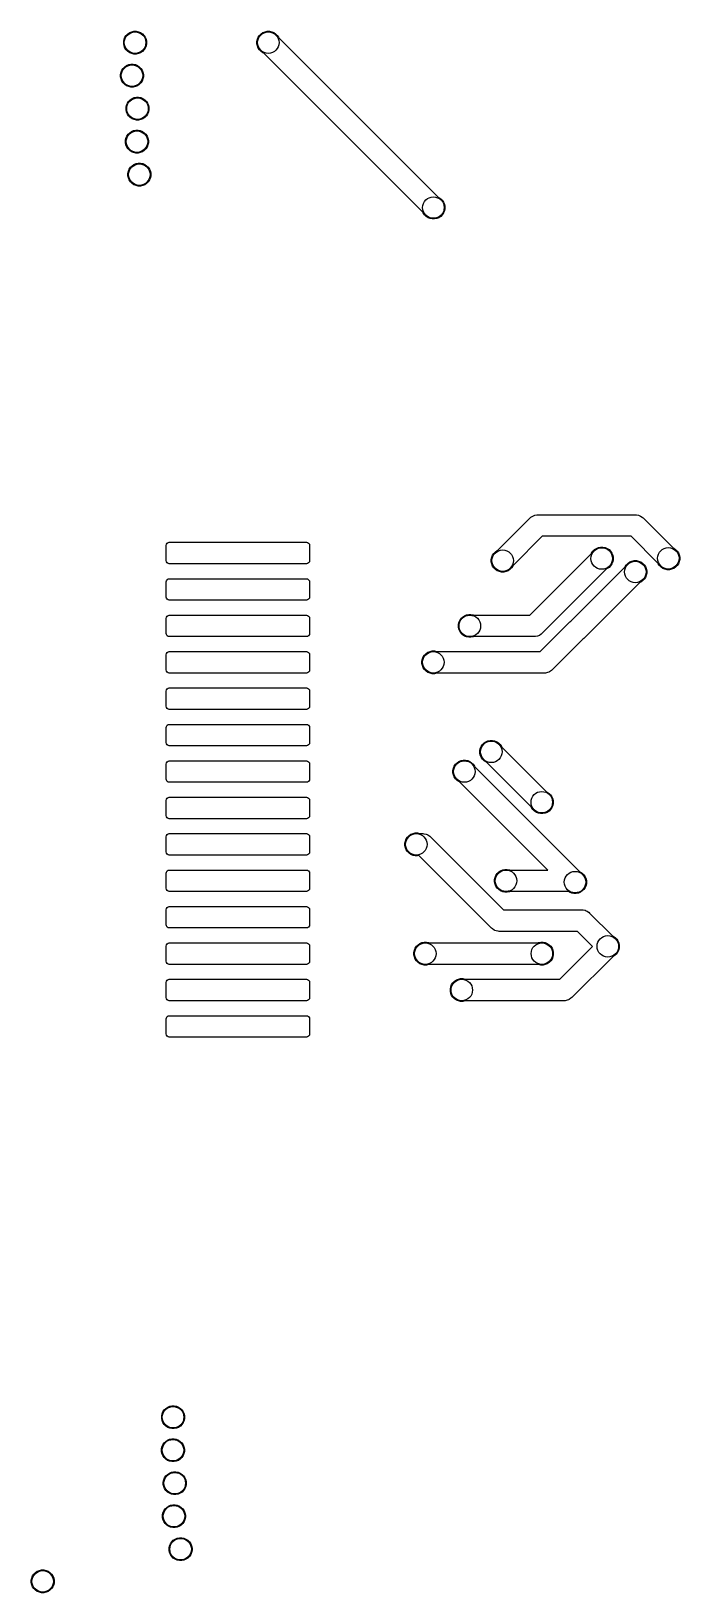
# Model space of a CAD drawing. Extents: x 40 to 257, y -149 to -40.
# Drawn here: x 211.4 to 256.6, y -148.8 to -39.9 of the extents above; entities that cross this region are included whole.
import ezdxf

# ---------------------------------------------------------------- set-up
doc = ezdxf.new("R2010")
doc.units = 0
doc.layers.add('BLACK', color=7, linetype='CONTINUOUS')

msp = doc.modelspace()

# ---------------------------------------------------------------- linework, layer by layer
at = {"layer": 'BLACK', "linetype": 'CONTINUOUS'}
for p, q in [((217.974463, -40.306883), (218.061592, -40.176485)), ((218.061592, -40.176485), (218.172485, -40.065592)), ((218.172485, -40.065592), (218.302883, -39.978463)), ((218.302883, -39.978463), (218.447772, -39.918448)), ((218.447772, -39.918448), (218.601586, -39.887852)), ((218.601586, -39.887852), (218.758414, -39.887852)), ((218.758414, -39.887852), (218.912228, -39.918448)), ((218.912228, -39.918448), (219.057117, -39.978463)), ((219.057117, -39.978463), (219.187515, -40.065592)), ((219.187515, -40.065592), (219.298408, -40.176485)), ((219.298408, -40.176485), (219.385537, -40.306883)), ((227.260251, -40.306883), (227.34738, -40.176485)), ((227.34738, -40.176485), (227.458273, -40.065592)), ((227.458273, -40.065592), (227.588671, -39.978463)), ((227.588671, -39.978463), (227.73356, -39.918448)), ((227.73356, -39.918448), (227.887374, -39.887852)), ((227.887374, -39.887852), (228.044202, -39.887852)), ((228.044202, -39.887852), (228.198016, -39.918448)), ((228.198016, -39.918448), (228.342905, -39.978463)), ((228.342905, -39.978463), (228.473303, -40.065592)), ((228.473303, -40.065592), (228.584196, -40.176485)), ((228.584196, -40.176485), (228.671325, -40.306883)), ((217.883852, -40.605586), (217.914448, -40.451772)), ((217.883852, -40.762414), (217.883852, -40.605586)), ((217.914448, -40.916228), (217.883852, -40.762414)), ((217.914448, -40.451772), (217.974463, -40.306883)), ((217.974463, -41.061117), (217.914448, -40.916228)), ((218.061592, -41.191515), (217.974463, -41.061117)), ((218.172485, -41.302408), (218.061592, -41.191515)), ((218.302883, -41.389537), (218.172485, -41.302408)), ((218.447772, -41.449552), (218.302883, -41.389537)), ((219.057117, -41.389537), (218.912228, -41.449552)), ((219.187515, -41.302408), (219.057117, -41.389537)), ((219.298408, -41.191515), (219.187515, -41.302408)), ((219.385537, -41.061117), (219.298408, -41.191515)), ((219.385537, -40.306883), (219.445552, -40.451772)), ((219.445552, -40.916228), (219.385537, -41.061117)), ((219.445552, -40.451772), (219.476148, -40.605586)), ((219.476148, -40.762414), (219.445552, -40.916228)), ((219.476148, -40.605586), (219.476148, -40.762414)), ((227.16964, -40.605586), (227.200236, -40.451772)), ((227.16964, -40.762414), (227.16964, -40.605586)), ((227.200236, -40.916228), (227.16964, -40.762414)), ((227.200236, -40.451772), (227.260251, -40.306883)), ((227.260251, -41.061117), (227.200236, -40.916228)), ((227.34738, -41.191515), (227.260251, -41.061117)), ((227.458273, -41.302408), (227.34738, -41.191515)), ((227.588671, -41.389537), (227.458273, -41.302408)), ((227.626217, -41.405089), (227.588671, -41.389537)), ((228.671325, -40.306883), (228.686877, -40.344429)), ((228.686877, -40.344429), (239.810358, -51.46791)), ((217.759463, -42.607883), (217.846592, -42.477485)), ((217.846592, -42.477485), (217.957485, -42.366592)), ((217.957485, -42.366592), (218.087883, -42.279463)), ((218.087883, -42.279463), (218.232772, -42.219448)), ((218.232772, -42.219448), (218.386586, -42.188852)), ((218.386586, -42.188852), (218.543414, -42.188852)), ((218.601586, -41.480148), (218.447772, -41.449552)), ((218.543414, -42.188852), (218.697228, -42.219448)), ((218.758414, -41.480148), (218.601586, -41.480148)), ((218.697228, -42.219448), (218.842117, -42.279463)), ((218.912228, -41.449552), (218.758414, -41.480148)), ((218.842117, -42.279463), (218.972515, -42.366592)), ((218.972515, -42.366592), (219.083408, -42.477485)), ((219.083408, -42.477485), (219.170537, -42.607883)), ((238.749698, -52.52857), (227.626217, -41.405089)), ((217.668852, -42.906586), (217.699448, -42.752772)), ((217.668852, -43.063414), (217.668852, -42.906586)), ((217.699448, -43.217228), (217.668852, -43.063414)), ((217.699448, -42.752772), (217.759463, -42.607883)), ((217.759463, -43.362117), (217.699448, -43.217228)), ((217.846592, -43.492515), (217.759463, -43.362117)), ((217.957485, -43.603408), (217.846592, -43.492515)), ((219.083408, -43.492515), (218.972515, -43.603408)), ((219.170537, -43.362117), (219.083408, -43.492515)), ((219.170537, -42.607883), (219.230552, -42.752772)), ((219.230552, -43.217228), (219.170537, -43.362117)), ((219.230552, -42.752772), (219.261148, -42.906586)), ((219.261148, -43.063414), (219.230552, -43.217228)), ((219.261148, -42.906586), (219.261148, -43.063414)), ((218.087883, -43.690537), (217.957485, -43.603408)), ((218.232772, -43.750552), (218.087883, -43.690537)), ((218.386586, -43.781148), (218.232772, -43.750552)), ((218.342485, -44.667592), (218.472883, -44.580463)), ((218.543414, -43.781148), (218.386586, -43.781148)), ((218.472883, -44.580463), (218.617772, -44.520448)), ((218.697228, -43.750552), (218.543414, -43.781148)), ((218.617772, -44.520448), (218.771586, -44.489852)), ((218.842117, -43.690537), (218.697228, -43.750552)), ((218.771586, -44.489852), (218.928414, -44.489852)), ((218.972515, -43.603408), (218.842117, -43.690537)), ((218.928414, -44.489852), (219.082228, -44.520448)), ((219.082228, -44.520448), (219.227117, -44.580463)), ((219.227117, -44.580463), (219.357515, -44.667592)), ((218.053852, -45.207586), (218.084448, -45.053772)), ((218.053852, -45.364414), (218.053852, -45.207586)), ((218.084448, -45.518228), (218.053852, -45.364414)), ((218.084448, -45.053772), (218.144463, -44.908883)), ((218.144463, -45.663117), (218.084448, -45.518228)), ((218.144463, -44.908883), (218.231592, -44.778485)), ((218.231592, -45.793515), (218.144463, -45.663117)), ((218.231592, -44.778485), (218.342485, -44.667592)), ((219.357515, -44.667592), (219.468408, -44.778485)), ((219.468408, -44.778485), (219.555537, -44.908883)), ((219.555537, -45.663117), (219.468408, -45.793515)), ((219.555537, -44.908883), (219.615552, -45.053772)), ((219.615552, -45.518228), (219.555537, -45.663117)), ((219.615552, -45.053772), (219.646148, -45.207586)), ((219.646148, -45.364414), (219.615552, -45.518228)), ((219.646148, -45.207586), (219.646148, -45.364414)), ((218.342485, -45.904408), (218.231592, -45.793515)), ((218.472883, -45.991537), (218.342485, -45.904408)), ((218.432883, -46.881463), (218.577772, -46.821448)), ((218.617772, -46.051552), (218.472883, -45.991537)), ((218.577772, -46.821448), (218.731586, -46.790852)), ((218.771586, -46.082148), (218.617772, -46.051552)), ((218.731586, -46.790852), (218.888414, -46.790852)), ((218.928414, -46.082148), (218.771586, -46.082148)), ((218.888414, -46.790852), (219.042228, -46.821448)), ((219.082228, -46.051552), (218.928414, -46.082148)), ((219.042228, -46.821448), (219.187117, -46.881463)), ((219.227117, -45.991537), (219.082228, -46.051552)), ((219.357515, -45.904408), (219.227117, -45.991537)), ((219.468408, -45.793515), (219.357515, -45.904408)), ((218.013852, -47.508586), (218.044448, -47.354772)), ((218.013852, -47.665414), (218.013852, -47.508586)), ((218.044448, -47.819228), (218.013852, -47.665414)), ((218.044448, -47.354772), (218.104463, -47.209883)), ((218.104463, -47.964117), (218.044448, -47.819228)), ((218.104463, -47.209883), (218.191592, -47.079485)), ((218.191592, -47.079485), (218.302485, -46.968592)), ((218.302485, -46.968592), (218.432883, -46.881463)), ((219.187117, -46.881463), (219.317515, -46.968592)), ((219.317515, -46.968592), (219.428408, -47.079485)), ((219.428408, -47.079485), (219.515537, -47.209883)), ((219.515537, -47.209883), (219.575552, -47.354772)), ((219.575552, -47.819228), (219.515537, -47.964117)), ((219.575552, -47.354772), (219.606148, -47.508586)), ((219.606148, -47.665414), (219.575552, -47.819228)), ((219.606148, -47.508586), (219.606148, -47.665414)), ((218.191592, -48.094515), (218.104463, -47.964117)), ((218.302485, -48.205408), (218.191592, -48.094515)), ((218.432883, -48.292537), (218.302485, -48.205408)), ((218.577772, -48.352552), (218.432883, -48.292537)), ((218.731586, -48.383148), (218.577772, -48.352552)), ((218.888414, -48.383148), (218.731586, -48.383148)), ((219.042228, -48.352552), (218.888414, -48.383148)), ((219.187117, -48.292537), (219.042228, -48.352552)), ((219.317515, -48.205408), (219.187117, -48.292537)), ((219.428408, -48.094515), (219.317515, -48.205408)), ((219.515537, -47.964117), (219.428408, -48.094515)), ((218.181852, -49.809586), (218.212448, -49.655772)), ((218.181852, -49.966414), (218.181852, -49.809586)), ((218.212448, -50.120228), (218.181852, -49.966414)), ((218.212448, -49.655772), (218.272463, -49.510883)), ((218.272463, -49.510883), (218.359592, -49.380485)), ((218.359592, -49.380485), (218.470485, -49.269592)), ((218.470485, -49.269592), (218.600883, -49.182463)), ((218.600883, -49.182463), (218.745772, -49.122448)), ((218.745772, -49.122448), (218.899586, -49.091852)), ((218.899586, -49.091852), (219.056414, -49.091852)), ((219.056414, -49.091852), (219.210228, -49.122448)), ((219.210228, -49.122448), (219.355117, -49.182463)), ((219.355117, -49.182463), (219.485515, -49.269592)), ((219.485515, -49.269592), (219.596408, -49.380485)), ((219.596408, -49.380485), (219.683537, -49.510883)), ((219.683537, -49.510883), (219.743552, -49.655772)), ((219.743552, -49.655772), (219.774148, -49.809586)), ((219.774148, -49.966414), (219.743552, -50.120228)), ((219.774148, -49.809586), (219.774148, -49.966414)), ((218.272463, -50.265117), (218.212448, -50.120228)), ((218.359592, -50.395515), (218.272463, -50.265117)), ((218.470485, -50.506408), (218.359592, -50.395515)), ((218.600883, -50.593537), (218.470485, -50.506408)), ((218.745772, -50.653552), (218.600883, -50.593537)), ((218.899586, -50.684148), (218.745772, -50.653552)), ((219.056414, -50.684148), (218.899586, -50.684148)), ((219.210228, -50.653552), (219.056414, -50.684148)), ((219.355117, -50.593537), (219.210228, -50.653552)), ((219.485515, -50.506408), (219.355117, -50.593537)), ((219.596408, -50.395515), (219.485515, -50.506408)), ((219.683537, -50.265117), (219.596408, -50.395515)), ((219.743552, -50.120228), (219.683537, -50.265117)), ((239.810358, -51.46791), (239.847905, -51.483463)), ((239.847905, -51.483463), (239.978303, -51.570592)), ((239.978303, -51.570592), (240.089196, -51.681485)), ((240.089196, -51.681485), (240.176325, -51.811883)), ((240.176325, -51.811883), (240.23634, -51.956772)), ((240.23634, -51.956772), (240.266936, -52.110586)), ((240.266936, -52.267414), (240.23634, -52.421228)), ((240.266936, -52.110586), (240.266936, -52.267414)), ((238.765251, -52.566117), (238.749698, -52.52857)), ((238.85238, -52.696515), (238.765251, -52.566117)), ((238.963273, -52.807408), (238.85238, -52.696515)), ((239.093671, -52.894537), (238.963273, -52.807408)), ((239.23856, -52.954552), (239.093671, -52.894537)), ((239.392374, -52.985148), (239.23856, -52.954552)), ((239.549202, -52.985148), (239.392374, -52.985148)), ((239.703016, -52.954552), (239.549202, -52.985148)), ((239.847905, -52.894537), (239.703016, -52.954552)), ((239.978303, -52.807408), (239.847905, -52.894537)), ((240.089196, -52.696515), (239.978303, -52.807408)), ((240.176325, -52.566117), (240.089196, -52.696515)), ((240.23634, -52.421228), (240.176325, -52.566117)), ((243.958429, -76.095016), (246.215776, -73.83767)), ((246.215776, -73.83767), (246.270311, -73.788242)), ((246.270311, -73.788242), (246.392558, -73.706559)), ((246.392558, -73.706559), (246.448823, -73.683253)), ((246.448823, -73.683253), (246.528393, -73.650294)), ((246.528393, -73.650294), (246.672593, -73.621611)), ((246.672593, -73.621611), (246.746106, -73.618)), ((246.746106, -73.618), (253.552106, -73.618)), ((253.552106, -73.618), (253.625619, -73.621611)), ((253.625619, -73.621611), (253.769819, -73.650294)), ((253.769819, -73.650294), (253.849389, -73.683253)), ((253.849389, -73.683253), (253.905654, -73.706559)), ((253.905654, -73.706559), (254.027901, -73.788242)), ((254.027901, -73.788242), (254.082436, -73.83767)), ((254.082436, -73.83767), (256.17957, -75.934804)), ((247.056766, -75.118), (245.019089, -77.155676)), ((253.241446, -75.118), (247.056766, -75.118)), ((255.11891, -76.995464), (253.241446, -75.118)), ((220.84, -75.765), (220.857127, -75.678896)), ((220.84, -76.815), (220.84, -75.765)), ((220.857127, -75.678896), (220.905901, -75.605901)), ((220.905901, -75.605901), (220.978896, -75.557127)), ((220.978896, -75.557127), (221.065, -75.54)), ((221.065, -75.54), (230.615, -75.54)), ((230.615, -75.54), (230.701104, -75.557127)), ((230.701104, -75.557127), (230.774099, -75.605901)), ((230.774099, -75.605901), (230.822873, -75.678896)), ((230.822873, -75.678896), (230.84, -75.765)), ((230.84, -75.765), (230.84, -76.815)), ((243.679592, -76.308591), (243.790485, -76.197698)), ((243.790485, -76.197698), (243.920883, -76.110569)), ((243.920883, -76.110569), (243.958429, -76.095016)), ((250.495463, -76.291883), (250.582592, -76.161485)), ((250.582592, -76.161485), (250.693485, -76.050592)), ((250.693485, -76.050592), (250.823883, -75.963463)), ((250.823883, -75.963463), (250.968772, -75.903448)), ((250.968772, -75.903448), (251.122586, -75.872852)), ((251.122586, -75.872852), (251.279414, -75.872852)), ((251.279414, -75.872852), (251.433228, -75.903448)), ((251.433228, -75.903448), (251.578117, -75.963463)), ((251.578117, -75.963463), (251.708515, -76.050592)), ((251.708515, -76.050592), (251.819408, -76.161485)), ((251.819408, -76.161485), (251.906537, -76.291883)), ((256.17957, -75.934804), (256.217117, -75.950357)), ((256.217117, -75.950357), (256.347515, -76.037486)), ((256.347515, -76.037486), (256.458408, -76.148379)), ((256.458408, -76.148379), (256.545537, -76.278777)), ((220.857127, -76.901104), (220.84, -76.815)), ((220.905901, -76.974099), (220.857127, -76.901104)), ((220.978896, -77.022873), (220.905901, -76.974099)), ((221.065, -77.04), (220.978896, -77.022873)), ((230.615, -77.04), (221.065, -77.04)), ((230.701104, -77.022873), (230.615, -77.04)), ((230.774099, -76.974099), (230.701104, -77.022873)), ((230.822873, -76.901104), (230.774099, -76.974099)), ((230.84, -76.815), (230.822873, -76.901104)), ((243.501852, -76.737692), (243.532448, -76.583878)), ((243.501852, -76.89452), (243.501852, -76.737692)), ((243.532448, -77.048334), (243.501852, -76.89452)), ((243.532448, -76.583878), (243.592463, -76.438989)), ((243.592463, -77.193223), (243.532448, -77.048334)), ((243.592463, -76.438989), (243.679592, -76.308591)), ((243.679592, -77.323621), (243.592463, -77.193223)), ((243.790485, -77.434514), (243.679592, -77.323621)), ((244.916408, -77.323621), (244.805515, -77.434514)), ((245.003537, -77.193223), (244.916408, -77.323621)), ((245.019089, -77.155676), (245.003537, -77.193223)), ((246.18934, -80.62), (250.47991, -76.329429)), ((249.040956, -81.048383), (252.81891, -77.270429)), ((250.47991, -76.329429), (250.495463, -76.291883)), ((251.708515, -77.287408), (251.578117, -77.374537)), ((251.819408, -77.176515), (251.708515, -77.287408)), ((251.906537, -77.046117), (251.819408, -77.176515)), ((251.906537, -76.291883), (251.966552, -76.436772)), ((251.966552, -76.901228), (251.906537, -77.046117)), ((251.966552, -76.436772), (251.997148, -76.590586)), ((251.997148, -76.747414), (251.966552, -76.901228)), ((251.997148, -76.590586), (251.997148, -76.747414)), ((252.81891, -77.270429), (252.834463, -77.232883)), ((252.834463, -77.232883), (252.921592, -77.102485)), ((252.921592, -77.102485), (253.032485, -76.991592)), ((253.032485, -76.991592), (253.162883, -76.904463)), ((253.162883, -76.904463), (253.307772, -76.844448)), ((253.307772, -76.844448), (253.461586, -76.813852)), ((253.461586, -76.813852), (253.618414, -76.813852)), ((253.618414, -76.813852), (253.772228, -76.844448)), ((253.772228, -76.844448), (253.917117, -76.904463)), ((253.917117, -76.904463), (254.047515, -76.991592)), ((254.047515, -76.991592), (254.158408, -77.102485)), ((254.158408, -77.102485), (254.245537, -77.232883)), ((254.245537, -77.232883), (254.305552, -77.377772)), ((255.134463, -77.033011), (255.11891, -76.995464)), ((255.221592, -77.163409), (255.134463, -77.033011)), ((255.332485, -77.274302), (255.221592, -77.163409)), ((255.462883, -77.361431), (255.332485, -77.274302)), ((256.347515, -77.274302), (256.217117, -77.361431)), ((256.458408, -77.163409), (256.347515, -77.274302)), ((256.545537, -77.033011), (256.458408, -77.163409)), ((256.545537, -76.278777), (256.605552, -76.423666)), ((256.605552, -76.888122), (256.545537, -77.033011)), ((256.605552, -76.423666), (256.636148, -76.57748)), ((256.636148, -76.734308), (256.605552, -76.888122)), ((256.636148, -76.57748), (256.636148, -76.734308)), ((220.84, -78.305), (220.857127, -78.218896)), ((220.84, -79.355), (220.84, -78.305)), ((220.857127, -78.218896), (220.905901, -78.145901)), ((220.905901, -78.145901), (220.978896, -78.097127)), ((220.978896, -78.097127), (221.065, -78.08)), ((221.065, -78.08), (230.615, -78.08)), ((230.615, -78.08), (230.701104, -78.097127)), ((230.701104, -78.097127), (230.774099, -78.145901)), ((230.774099, -78.145901), (230.822873, -78.218896)), ((230.822873, -78.218896), (230.84, -78.305)), ((230.84, -78.305), (230.84, -79.355)), ((243.920883, -77.521643), (243.790485, -77.434514)), ((244.065772, -77.581658), (243.920883, -77.521643)), ((244.219586, -77.612254), (244.065772, -77.581658)), ((244.376414, -77.612254), (244.219586, -77.612254)), ((244.530228, -77.581658), (244.376414, -77.612254)), ((244.675117, -77.521643), (244.530228, -77.581658)), ((244.805515, -77.434514), (244.675117, -77.521643)), ((251.54057, -77.390089), (247.03033, -81.90033)), ((253.87957, -78.331089), (250.01033, -82.20033)), ((251.578117, -77.374537), (251.54057, -77.390089)), ((253.917117, -78.315537), (253.87957, -78.331089)), ((254.047515, -78.228408), (253.917117, -78.315537)), ((254.158408, -78.117515), (254.047515, -78.228408)), ((254.245537, -77.987117), (254.158408, -78.117515)), ((254.305552, -77.842228), (254.245537, -77.987117)), ((254.305552, -77.377772), (254.336148, -77.531586)), ((254.336148, -77.688414), (254.305552, -77.842228)), ((254.336148, -77.531586), (254.336148, -77.688414)), ((255.607772, -77.421446), (255.462883, -77.361431)), ((255.761586, -77.452042), (255.607772, -77.421446)), ((255.918414, -77.452042), (255.761586, -77.452042)), ((256.072228, -77.421446), (255.918414, -77.452042)), ((256.217117, -77.361431), (256.072228, -77.421446)), ((220.857127, -79.441104), (220.84, -79.355)), ((220.905901, -79.514099), (220.857127, -79.441104)), ((220.978896, -79.562873), (220.905901, -79.514099)), ((230.774099, -79.514099), (230.701104, -79.562873)), ((230.822873, -79.441104), (230.774099, -79.514099)), ((230.84, -79.355), (230.822873, -79.441104)), ((221.065, -79.58), (220.978896, -79.562873)), ((230.615, -79.58), (221.065, -79.58)), ((230.701104, -79.562873), (230.615, -79.58)), ((241.628777, -80.664463), (241.773666, -80.604448)), ((241.773666, -80.604448), (241.92748, -80.573852)), ((241.92748, -80.573852), (242.084308, -80.573852)), ((242.084308, -80.573852), (242.238122, -80.604448)), ((242.238122, -80.604448), (242.275668, -80.62)), ((220.84, -80.845), (220.857127, -80.758896)), ((220.84, -81.895), (220.84, -80.845)), ((220.857127, -80.758896), (220.905901, -80.685901)), ((220.905901, -80.685901), (220.978896, -80.637127)), ((220.978896, -80.637127), (221.065, -80.62)), ((221.065, -80.62), (230.615, -80.62)), ((230.615, -80.62), (230.701104, -80.637127)), ((230.701104, -80.637127), (230.774099, -80.685901)), ((230.774099, -80.685901), (230.822873, -80.758896)), ((230.822873, -80.758896), (230.84, -80.845)), ((230.84, -80.845), (230.84, -81.895)), ((241.209746, -81.291586), (241.240342, -81.137772)), ((241.209746, -81.448414), (241.209746, -81.291586)), ((241.240342, -81.602228), (241.209746, -81.448414)), ((241.240342, -81.137772), (241.300357, -80.992883)), ((241.300357, -81.747117), (241.240342, -81.602228)), ((241.300357, -80.992883), (241.387486, -80.862485)), ((241.387486, -80.862485), (241.498379, -80.751592)), ((241.498379, -80.751592), (241.628777, -80.664463)), ((242.275668, -80.62), (246.18934, -80.62)), ((246.903446, -83.16), (248.923776, -81.13967)), ((248.923776, -81.13967), (248.978311, -81.090242)), ((248.978311, -81.090242), (249.040956, -81.048383)), ((220.857127, -81.981104), (220.84, -81.895)), ((220.905901, -82.054099), (220.857127, -81.981104)), ((220.978896, -82.102873), (220.905901, -82.054099)), ((221.065, -82.12), (220.978896, -82.102873)), ((230.615, -82.12), (221.065, -82.12)), ((230.701104, -82.102873), (230.615, -82.12)), ((230.774099, -82.054099), (230.701104, -82.102873)), ((230.822873, -81.981104), (230.774099, -82.054099)), ((230.84, -81.895), (230.822873, -81.981104)), ((241.387486, -81.877515), (241.300357, -81.747117)), ((241.498379, -81.988408), (241.387486, -81.877515)), ((241.628777, -82.075537), (241.498379, -81.988408)), ((241.773666, -82.135552), (241.628777, -82.075537)), ((241.92748, -82.166148), (241.773666, -82.135552)), ((242.084308, -82.166148), (241.92748, -82.166148)), ((242.238122, -82.135552), (242.084308, -82.166148)), ((242.275668, -82.12), (242.238122, -82.135552)), ((246.5, -82.12), (242.275668, -82.12)), ((246.573513, -82.116389), (246.5, -82.12)), ((246.717713, -82.087706), (246.573513, -82.116389)), ((246.798846, -82.054099), (246.717713, -82.087706)), ((246.853548, -82.031441), (246.798846, -82.054099)), ((246.975795, -81.949758), (246.853548, -82.031441)), ((247.03033, -81.90033), (246.975795, -81.949758)), ((249.893149, -82.291616), (247.744436, -84.44033)), ((249.955795, -82.249758), (249.893149, -82.291616)), ((250.01033, -82.20033), (249.955795, -82.249758)), ((220.84, -83.385), (220.857127, -83.298896)), ((220.84, -84.435), (220.84, -83.385)), ((220.857127, -83.298896), (220.905901, -83.225901)), ((220.905901, -83.225901), (220.978896, -83.177127)), ((220.978896, -83.177127), (221.065, -83.16)), ((221.065, -83.16), (230.615, -83.16)), ((230.615, -83.16), (230.701104, -83.177127)), ((230.701104, -83.177127), (230.774099, -83.225901)), ((230.774099, -83.225901), (230.822873, -83.298896)), ((230.822873, -83.298896), (230.84, -83.385)), ((230.84, -83.385), (230.84, -84.435)), ((238.669746, -83.831586), (238.700342, -83.677772)), ((238.669746, -83.988414), (238.669746, -83.831586)), ((238.700342, -83.677772), (238.760357, -83.532883)), ((238.760357, -83.532883), (238.847486, -83.402485)), ((238.847486, -83.402485), (238.958379, -83.291592)), ((238.958379, -83.291592), (239.088777, -83.204463)), ((239.088777, -83.204463), (239.233666, -83.144448)), ((239.233666, -83.144448), (239.38748, -83.113852)), ((239.38748, -83.113852), (239.544308, -83.113852)), ((239.544308, -83.113852), (239.698122, -83.144448)), ((239.698122, -83.144448), (239.735668, -83.16)), ((239.735668, -83.16), (246.903446, -83.16)), ((220.857127, -84.521104), (220.84, -84.435)), ((220.905901, -84.594099), (220.857127, -84.521104)), ((220.978896, -84.642873), (220.905901, -84.594099)), ((221.065, -84.66), (220.978896, -84.642873)), ((230.615, -84.66), (221.065, -84.66)), ((230.701104, -84.642873), (230.615, -84.66)), ((230.774099, -84.594099), (230.701104, -84.642873)), ((230.822873, -84.521104), (230.774099, -84.594099)), ((230.84, -84.435), (230.822873, -84.521104)), ((238.700342, -84.142228), (238.669746, -83.988414)), ((238.760357, -84.287117), (238.700342, -84.142228)), ((238.847486, -84.417515), (238.760357, -84.287117)), ((238.958379, -84.528408), (238.847486, -84.417515)), ((239.088777, -84.615537), (238.958379, -84.528408)), ((239.233666, -84.675552), (239.088777, -84.615537)), ((239.38748, -84.706148), (239.233666, -84.675552)), ((239.544308, -84.706148), (239.38748, -84.706148)), ((239.698122, -84.675552), (239.544308, -84.706148)), ((239.735668, -84.66), (239.698122, -84.675552)), ((247.214106, -84.66), (239.735668, -84.66)), ((247.287619, -84.656389), (247.214106, -84.66)), ((247.431819, -84.627706), (247.287619, -84.656389)), ((247.512952, -84.594099), (247.431819, -84.627706)), ((247.567654, -84.571441), (247.512952, -84.594099)), ((247.689901, -84.489758), (247.567654, -84.571441)), ((247.744436, -84.44033), (247.689901, -84.489758)), ((220.84, -85.925), (220.857127, -85.838896)), ((220.84, -86.975), (220.84, -85.925)), ((220.857127, -85.838896), (220.905901, -85.765901)), ((220.905901, -85.765901), (220.978896, -85.717127)), ((220.978896, -85.717127), (221.065, -85.7)), ((221.065, -85.7), (230.615, -85.7)), ((230.615, -85.7), (230.701104, -85.717127)), ((230.701104, -85.717127), (230.774099, -85.765901)), ((230.774099, -85.765901), (230.822873, -85.838896)), ((230.822873, -85.838896), (230.84, -85.925)), ((230.84, -85.925), (230.84, -86.975)), ((220.857127, -87.061104), (220.84, -86.975)), ((220.905901, -87.134099), (220.857127, -87.061104)), ((220.978896, -87.182873), (220.905901, -87.134099)), ((230.774099, -87.134099), (230.701104, -87.182873)), ((230.822873, -87.061104), (230.774099, -87.134099)), ((230.84, -86.975), (230.822873, -87.061104)), ((221.065, -87.2), (220.978896, -87.182873)), ((230.615, -87.2), (221.065, -87.2)), ((230.701104, -87.182873), (230.615, -87.2)), ((220.84, -88.465), (220.857127, -88.378896)), ((220.84, -89.515), (220.84, -88.465)), ((220.857127, -88.378896), (220.905901, -88.305901)), ((220.905901, -88.305901), (220.978896, -88.257127)), ((220.978896, -88.257127), (221.065, -88.24)), ((221.065, -88.24), (230.615, -88.24)), ((230.615, -88.24), (230.701104, -88.257127)), ((230.701104, -88.257127), (230.774099, -88.305901)), ((230.774099, -88.305901), (230.822873, -88.378896)), ((230.822873, -88.378896), (230.84, -88.465)), ((230.84, -88.465), (230.84, -89.515)), ((220.857127, -89.601104), (220.84, -89.515)), ((220.905901, -89.674099), (220.857127, -89.601104)), ((220.978896, -89.722873), (220.905901, -89.674099)), ((221.065, -89.74), (220.978896, -89.722873)), ((230.615, -89.74), (221.065, -89.74)), ((230.701104, -89.722873), (230.615, -89.74)), ((230.774099, -89.674099), (230.701104, -89.722873)), ((230.822873, -89.601104), (230.774099, -89.674099)), ((230.84, -89.515), (230.822873, -89.601104)), ((242.706799, -90.074533), (242.737395, -89.920719)), ((242.706799, -90.231361), (242.706799, -90.074533)), ((242.737395, -90.385175), (242.706799, -90.231361)), ((242.737395, -89.920719), (242.79741, -89.77583)), ((242.79741, -90.530064), (242.737395, -90.385175)), ((242.79741, -89.77583), (242.884539, -89.645432)), ((242.884539, -89.645432), (242.995432, -89.534539)), ((242.995432, -89.534539), (243.12583, -89.44741)), ((243.12583, -89.44741), (243.270719, -89.387395)), ((243.270719, -89.387395), (243.424533, -89.356799)), ((243.424533, -89.356799), (243.581361, -89.356799)), ((243.581361, -89.356799), (243.735175, -89.387395)), ((243.735175, -89.387395), (243.880064, -89.44741)), ((243.880064, -89.44741), (244.010462, -89.534539)), ((244.010462, -89.534539), (244.121355, -89.645432)), ((244.121355, -89.645432), (244.208484, -89.77583)), ((244.208484, -89.77583), (244.224036, -89.813376)), ((244.224036, -89.813376), (247.36057, -92.94991)), ((220.84, -91.005), (220.857127, -90.918896)), ((220.84, -92.055), (220.84, -91.005)), ((220.857127, -90.918896), (220.905901, -90.845901)), ((220.905901, -90.845901), (220.978896, -90.797127)), ((220.978896, -90.797127), (221.065, -90.78)), ((221.065, -90.78), (230.615, -90.78)), ((230.615, -90.78), (230.701104, -90.797127)), ((230.701104, -90.797127), (230.774099, -90.845901)), ((230.774099, -90.845901), (230.822873, -90.918896)), ((230.822873, -90.918896), (230.84, -91.005)), ((230.84, -91.005), (230.84, -92.055)), ((240.829746, -91.451586), (240.860342, -91.297772)), ((240.829746, -91.608414), (240.829746, -91.451586)), ((240.860342, -91.297772), (240.920357, -91.152883)), ((240.920357, -91.152883), (241.007486, -91.022485)), ((241.007486, -91.022485), (241.118379, -90.911592)), ((241.118379, -90.911592), (241.248777, -90.824463)), ((241.248777, -90.824463), (241.393666, -90.764448)), ((241.393666, -90.764448), (241.54748, -90.733852)), ((241.54748, -90.733852), (241.704308, -90.733852)), ((241.704308, -90.733852), (241.858122, -90.764448)), ((241.858122, -90.764448), (242.003011, -90.824463)), ((242.003011, -90.824463), (242.133409, -90.911592)), ((242.133409, -90.911592), (242.244302, -91.022485)), ((242.244302, -91.022485), (242.331431, -91.152883)), ((242.331431, -91.152883), (242.346983, -91.190429)), ((242.346983, -91.190429), (249.67957, -98.523016)), ((242.884539, -90.660462), (242.79741, -90.530064)), ((242.995432, -90.771355), (242.884539, -90.660462)), ((243.12583, -90.858484), (242.995432, -90.771355)), ((243.163376, -90.874036), (243.12583, -90.858484)), ((246.29991, -94.01057), (243.163376, -90.874036)), ((220.857127, -92.141104), (220.84, -92.055)), ((220.905901, -92.214099), (220.857127, -92.141104)), ((220.978896, -92.262873), (220.905901, -92.214099)), ((221.065, -92.28), (220.978896, -92.262873)), ((230.615, -92.28), (221.065, -92.28)), ((230.701104, -92.262873), (230.615, -92.28)), ((230.774099, -92.214099), (230.701104, -92.262873)), ((230.822873, -92.141104), (230.774099, -92.214099)), ((230.84, -92.055), (230.822873, -92.141104)), ((240.860342, -91.762228), (240.829746, -91.608414)), ((240.920357, -91.907117), (240.860342, -91.762228)), ((241.007486, -92.037515), (240.920357, -91.907117)), ((241.118379, -92.148408), (241.007486, -92.037515)), ((241.248777, -92.235537), (241.118379, -92.148408)), ((241.286323, -92.251089), (241.248777, -92.235537)), ((247.435234, -98.4), (241.286323, -92.251089)), ((220.84, -93.545), (220.857127, -93.458896)), ((220.84, -94.595), (220.84, -93.545)), ((220.857127, -93.458896), (220.905901, -93.385901)), ((220.905901, -93.385901), (220.978896, -93.337127)), ((220.978896, -93.337127), (221.065, -93.32)), ((221.065, -93.32), (230.615, -93.32)), ((230.615, -93.32), (230.701104, -93.337127)), ((230.701104, -93.337127), (230.774099, -93.385901)), ((230.774099, -93.385901), (230.822873, -93.458896)), ((230.822873, -93.458896), (230.84, -93.545)), ((230.84, -93.545), (230.84, -94.595)), ((247.36057, -92.94991), (247.398117, -92.965463)), ((247.398117, -92.965463), (247.528515, -93.052592)), ((247.528515, -93.052592), (247.639408, -93.163485)), ((247.639408, -93.163485), (247.726537, -93.293883)), ((247.726537, -93.293883), (247.786552, -93.438772)), ((247.786552, -93.438772), (247.817148, -93.592586)), ((247.817148, -93.592586), (247.817148, -93.749414)), ((220.857127, -94.681104), (220.84, -94.595)), ((220.905901, -94.754099), (220.857127, -94.681104)), ((220.978896, -94.802873), (220.905901, -94.754099)), ((230.774099, -94.754099), (230.701104, -94.802873)), ((230.822873, -94.681104), (230.774099, -94.754099)), ((230.84, -94.595), (230.822873, -94.681104)), ((246.315463, -94.048117), (246.29991, -94.01057)), ((246.402592, -94.178515), (246.315463, -94.048117)), ((246.513485, -94.289408), (246.402592, -94.178515)), ((246.643883, -94.376537), (246.513485, -94.289408)), ((246.788772, -94.436552), (246.643883, -94.376537)), ((246.942586, -94.467148), (246.788772, -94.436552)), ((247.099414, -94.467148), (246.942586, -94.467148)), ((247.253228, -94.436552), (247.099414, -94.467148)), ((247.398117, -94.376537), (247.253228, -94.436552)), ((247.528515, -94.289408), (247.398117, -94.376537)), ((247.639408, -94.178515), (247.528515, -94.289408)), ((247.726537, -94.048117), (247.639408, -94.178515)), ((247.786552, -93.903228), (247.726537, -94.048117)), ((247.817148, -93.749414), (247.786552, -93.903228)), ((221.065, -94.82), (220.978896, -94.802873)), ((230.615, -94.82), (221.065, -94.82)), ((230.701104, -94.802873), (230.615, -94.82)), ((237.902883, -95.904463), (238.047772, -95.844448)), ((238.047772, -95.844448), (238.201586, -95.813852)), ((238.201586, -95.813852), (238.358414, -95.813852)), ((238.358414, -95.813852), (238.512228, -95.844448)), ((238.512228, -95.844448), (238.549774, -95.86)), ((220.84, -96.085), (220.857127, -95.998896)), ((220.84, -97.135), (220.84, -96.085)), ((220.857127, -95.998896), (220.905901, -95.925901)), ((220.905901, -95.925901), (220.978896, -95.877127)), ((220.978896, -95.877127), (221.065, -95.86)), ((221.065, -95.86), (230.615, -95.86)), ((230.615, -95.86), (230.701104, -95.877127)), ((230.701104, -95.877127), (230.774099, -95.925901)), ((230.774099, -95.925901), (230.822873, -95.998896)), ((230.822873, -95.998896), (230.84, -96.085)), ((230.84, -96.085), (230.84, -97.135)), ((237.483852, -96.531586), (237.514448, -96.377772)), ((237.483852, -96.688414), (237.483852, -96.531586)), ((237.514448, -96.842228), (237.483852, -96.688414)), ((237.514448, -96.377772), (237.574463, -96.232883)), ((237.574463, -96.987117), (237.514448, -96.842228)), ((237.574463, -96.232883), (237.661592, -96.102485)), ((237.661592, -96.102485), (237.772485, -95.991592)), ((237.772485, -95.991592), (237.902883, -95.904463)), ((238.549774, -95.86), (238.735895, -95.86)), ((238.735895, -95.86), (238.809408, -95.863611)), ((238.809408, -95.863611), (238.953608, -95.892294)), ((238.953608, -95.892294), (239.033178, -95.925253)), ((239.033178, -95.925253), (239.089443, -95.948559)), ((239.089443, -95.948559), (239.153846, -95.991592)), ((239.153846, -95.991592), (239.21169, -96.030242)), ((239.21169, -96.030242), (239.266225, -96.07967)), ((239.266225, -96.07967), (244.365555, -101.179)), ((220.857127, -97.221104), (220.84, -97.135)), ((220.905901, -97.294099), (220.857127, -97.221104)), ((220.978896, -97.342873), (220.905901, -97.294099)), ((221.065, -97.36), (220.978896, -97.342873)), ((230.615, -97.36), (221.065, -97.36)), ((230.701104, -97.342873), (230.615, -97.36)), ((230.774099, -97.294099), (230.701104, -97.342873)), ((230.822873, -97.221104), (230.774099, -97.294099)), ((230.84, -97.135), (230.822873, -97.221104)), ((237.661592, -97.117515), (237.574463, -96.987117)), ((237.772485, -97.228408), (237.661592, -97.117515)), ((237.902883, -97.315537), (237.772485, -97.228408)), ((238.047772, -97.375552), (237.902883, -97.315537)), ((238.201586, -97.406148), (238.047772, -97.375552)), ((238.358414, -97.406148), (238.201586, -97.406148)), ((238.452639, -97.387404), (238.358414, -97.406148)), ((243.524565, -102.45933), (238.452639, -97.387404)), ((220.84, -98.625), (220.857127, -98.538896)), ((220.84, -99.675), (220.84, -98.625)), ((220.857127, -98.538896), (220.905901, -98.465901)), ((220.905901, -98.465901), (220.978896, -98.417127)), ((220.978896, -98.417127), (221.065, -98.4)), ((221.065, -98.4), (230.615, -98.4)), ((230.615, -98.4), (230.701104, -98.417127)), ((230.701104, -98.417127), (230.774099, -98.465901)), ((230.774099, -98.465901), (230.822873, -98.538896)), ((230.822873, -98.538896), (230.84, -98.625)), ((230.84, -98.625), (230.84, -99.675)), ((243.733852, -99.071586), (243.764448, -98.917772)), ((243.733852, -99.228414), (243.733852, -99.071586)), ((243.764448, -98.917772), (243.824463, -98.772883)), ((243.824463, -98.772883), (243.911592, -98.642485)), ((243.911592, -98.642485), (244.022485, -98.531592)), ((244.022485, -98.531592), (244.152883, -98.444463)), ((244.152883, -98.444463), (244.297772, -98.384448)), ((244.297772, -98.384448), (244.451586, -98.353852)), ((244.451586, -98.353852), (244.608414, -98.353852)), ((244.608414, -98.353852), (244.762228, -98.384448)), ((244.762228, -98.384448), (244.799774, -98.4)), ((244.799774, -98.4), (247.435234, -98.4)), ((249.67957, -98.523016), (249.717117, -98.538569)), ((249.717117, -98.538569), (249.847515, -98.625698)), ((249.847515, -98.625698), (249.958408, -98.736591)), ((249.958408, -98.736591), (250.045537, -98.866989)), ((250.045537, -98.866989), (250.105552, -99.011878)), ((250.105552, -99.011878), (250.136148, -99.165692)), ((220.857127, -99.761104), (220.84, -99.675)), ((220.905901, -99.834099), (220.857127, -99.761104)), ((220.978896, -99.882873), (220.905901, -99.834099)), ((221.065, -99.9), (220.978896, -99.882873)), ((230.615, -99.9), (221.065, -99.9)), ((230.701104, -99.882873), (230.615, -99.9)), ((230.774099, -99.834099), (230.701104, -99.882873)), ((230.822873, -99.761104), (230.774099, -99.834099)), ((230.84, -99.675), (230.822873, -99.761104)), ((243.764448, -99.382228), (243.733852, -99.228414)), ((243.824463, -99.527117), (243.764448, -99.382228)), ((243.911592, -99.657515), (243.824463, -99.527117)), ((244.022485, -99.768408), (243.911592, -99.657515)), ((244.152883, -99.855537), (244.022485, -99.768408)), ((244.297772, -99.915552), (244.152883, -99.855537)), ((244.451586, -99.946148), (244.297772, -99.915552)), ((244.608414, -99.946148), (244.451586, -99.946148)), ((244.762228, -99.915552), (244.608414, -99.946148)), ((244.799774, -99.9), (244.762228, -99.915552)), ((248.888587, -99.9), (244.799774, -99.9)), ((248.962883, -99.949643), (248.888587, -99.9)), ((249.107772, -100.009658), (248.962883, -99.949643)), ((249.261586, -100.040254), (249.107772, -100.009658)), ((249.418414, -100.040254), (249.261586, -100.040254)), ((249.572228, -100.009658), (249.418414, -100.040254)), ((249.717117, -99.949643), (249.572228, -100.009658)), ((249.847515, -99.862514), (249.717117, -99.949643)), ((249.958408, -99.751621), (249.847515, -99.862514)), ((250.045537, -99.621223), (249.958408, -99.751621)), ((250.105552, -99.476334), (250.045537, -99.621223)), ((250.136148, -99.32252), (250.105552, -99.476334)), ((250.136148, -99.165692), (250.136148, -99.32252)), ((220.84, -101.165), (220.857127, -101.078896)), ((220.84, -102.215), (220.84, -101.165)), ((220.857127, -101.078896), (220.905901, -101.005901)), ((220.905901, -101.005901), (220.978896, -100.957127)), ((220.978896, -100.957127), (221.065, -100.94)), ((221.065, -100.94), (230.615, -100.94)), ((230.615, -100.94), (230.701104, -100.957127)), ((230.701104, -100.957127), (230.774099, -101.005901)), ((230.774099, -101.005901), (230.822873, -101.078896)), ((230.822873, -101.078896), (230.84, -101.165)), ((230.84, -101.165), (230.84, -102.215)), ((244.365555, -101.179), (249.825, -101.179)), ((249.825, -101.179), (249.898513, -101.182611)), ((249.898513, -101.182611), (250.042713, -101.211294)), ((250.042713, -101.211294), (250.122283, -101.244253)), ((250.122283, -101.244253), (250.178548, -101.267559)), ((250.178548, -101.267559), (250.284953, -101.338657)), ((220.857127, -102.301104), (220.84, -102.215)), ((220.905901, -102.374099), (220.857127, -102.301104)), ((220.978896, -102.422873), (220.905901, -102.374099)), ((230.774099, -102.374099), (230.701104, -102.422873)), ((230.822873, -102.301104), (230.774099, -102.374099)), ((230.84, -102.215), (230.822873, -102.301104)), ((250.284953, -101.338657), (250.300795, -101.349242)), ((250.300795, -101.349242), (250.35533, -101.39867)), ((250.35533, -101.39867), (251.96257, -103.00591)), ((221.065, -102.44), (220.978896, -102.422873)), ((220.978896, -103.497127), (221.065, -103.48)), ((230.615, -102.44), (221.065, -102.44)), ((221.065, -103.48), (230.615, -103.48)), ((230.701104, -102.422873), (230.615, -102.44)), ((230.615, -103.48), (230.701104, -103.497127)), ((238.528777, -103.524463), (238.673666, -103.464448)), ((238.673666, -103.464448), (238.82748, -103.433852)), ((238.82748, -103.433852), (238.984308, -103.433852)), ((238.984308, -103.433852), (239.138122, -103.464448)), ((239.138122, -103.464448), (239.175668, -103.48)), ((239.175668, -103.48), (246.760226, -103.48)), ((243.5791, -102.508758), (243.524565, -102.45933)), ((243.701347, -102.590441), (243.5791, -102.508758)), ((243.757612, -102.613746), (243.701347, -102.590441)), ((243.837182, -102.646706), (243.757612, -102.613746)), ((243.981382, -102.675389), (243.837182, -102.646706)), ((244.054895, -102.679), (243.981382, -102.675389)), ((249.51434, -102.679), (244.054895, -102.679)), ((246.760226, -103.48), (246.797772, -103.464448)), ((246.797772, -103.464448), (246.951586, -103.433852)), ((246.951586, -103.433852), (247.108414, -103.433852)), ((247.108414, -103.433852), (247.262228, -103.464448)), ((247.262228, -103.464448), (247.407117, -103.524463)), ((250.56234, -103.727), (249.51434, -102.679)), ((251.96257, -103.00591), (252.000117, -103.021463)), ((252.000117, -103.021463), (252.130515, -103.108592)), ((252.130515, -103.108592), (252.241408, -103.219485)), ((252.241408, -103.219485), (252.328537, -103.349883)), ((252.328537, -103.349883), (252.388552, -103.494772)), ((220.84, -103.705), (220.857127, -103.618896)), ((220.84, -104.755), (220.84, -103.705)), ((220.857127, -103.618896), (220.905901, -103.545901)), ((220.905901, -103.545901), (220.978896, -103.497127)), ((230.701104, -103.497127), (230.774099, -103.545901)), ((230.774099, -103.545901), (230.822873, -103.618896)), ((230.822873, -103.618896), (230.84, -103.705)), ((230.84, -103.705), (230.84, -104.755)), ((238.109746, -104.151586), (238.140342, -103.997772)), ((238.109746, -104.308414), (238.109746, -104.151586)), ((238.140342, -104.462228), (238.109746, -104.308414)), ((238.140342, -103.997772), (238.200357, -103.852883)), ((238.200357, -104.607117), (238.140342, -104.462228)), ((238.200357, -103.852883), (238.287486, -103.722485)), ((238.287486, -103.722485), (238.398379, -103.611592)), ((238.398379, -103.611592), (238.528777, -103.524463)), ((247.407117, -103.524463), (247.537515, -103.611592)), ((247.537515, -103.611592), (247.648408, -103.722485)), ((247.648408, -103.722485), (247.735537, -103.852883)), ((247.735537, -103.852883), (247.795552, -103.997772)), ((247.795552, -104.462228), (247.735537, -104.607117)), ((247.795552, -103.997772), (247.826148, -104.151586)), ((247.826148, -104.308414), (247.795552, -104.462228)), ((247.826148, -104.151586), (247.826148, -104.308414)), ((248.26934, -106.02), (250.56234, -103.727)), ((251.96257, -104.448089), (249.11033, -107.30033)), ((252.000117, -104.432537), (251.96257, -104.448089)), ((252.130515, -104.345408), (252.000117, -104.432537)), ((252.241408, -104.234515), (252.130515, -104.345408)), ((252.328537, -104.104117), (252.241408, -104.234515)), ((252.388552, -103.959228), (252.328537, -104.104117)), ((252.388552, -103.494772), (252.419148, -103.648586)), ((252.419148, -103.805414), (252.388552, -103.959228)), ((252.419148, -103.648586), (252.419148, -103.805414)), ((220.857127, -104.841104), (220.84, -104.755)), ((220.905901, -104.914099), (220.857127, -104.841104)), ((220.978896, -104.962873), (220.905901, -104.914099)), ((221.065, -104.98), (220.978896, -104.962873)), ((230.615, -104.98), (221.065, -104.98)), ((230.701104, -104.962873), (230.615, -104.98)), ((230.774099, -104.914099), (230.701104, -104.962873)), ((230.822873, -104.841104), (230.774099, -104.914099)), ((230.84, -104.755), (230.822873, -104.841104)), ((238.287486, -104.737515), (238.200357, -104.607117)), ((238.398379, -104.848408), (238.287486, -104.737515)), ((238.528777, -104.935537), (238.398379, -104.848408)), ((238.673666, -104.995552), (238.528777, -104.935537)), ((238.82748, -105.026148), (238.673666, -104.995552)), ((238.984308, -105.026148), (238.82748, -105.026148)), ((239.138122, -104.995552), (238.984308, -105.026148)), ((239.175668, -104.98), (239.138122, -104.995552)), ((246.760226, -104.98), (239.175668, -104.98)), ((246.797772, -104.995552), (246.760226, -104.98)), ((246.951586, -105.026148), (246.797772, -104.995552)), ((247.108414, -105.026148), (246.951586, -105.026148)), ((247.262228, -104.995552), (247.108414, -105.026148)), ((247.407117, -104.935537), (247.262228, -104.995552)), ((247.537515, -104.848408), (247.407117, -104.935537)), ((247.648408, -104.737515), (247.537515, -104.848408)), ((247.735537, -104.607117), (247.648408, -104.737515)), ((220.84, -106.245), (220.857127, -106.158896)), ((220.84, -107.295), (220.84, -106.245)), ((220.857127, -106.158896), (220.905901, -106.085901)), ((220.905901, -106.085901), (220.978896, -106.037127)), ((220.978896, -106.037127), (221.065, -106.02)), ((221.065, -106.02), (230.615, -106.02)), ((230.615, -106.02), (230.701104, -106.037127)), ((230.701104, -106.037127), (230.774099, -106.085901)), ((230.774099, -106.085901), (230.822873, -106.158896)), ((230.822873, -106.158896), (230.84, -106.245)), ((230.84, -106.245), (230.84, -107.295)), ((240.649746, -106.691586), (240.680342, -106.537772)), ((240.649746, -106.848414), (240.649746, -106.691586)), ((240.680342, -106.537772), (240.740357, -106.392883)), ((240.740357, -106.392883), (240.827486, -106.262485)), ((240.827486, -106.262485), (240.938379, -106.151592)), ((240.938379, -106.151592), (241.068777, -106.064463)), ((241.068777, -106.064463), (241.213666, -106.004448)), ((241.213666, -106.004448), (241.36748, -105.973852)), ((241.36748, -105.973852), (241.524308, -105.973852)), ((241.524308, -105.973852), (241.678122, -106.004448)), ((241.678122, -106.004448), (241.715668, -106.02)), ((241.715668, -106.02), (248.26934, -106.02)), ((220.857127, -107.381104), (220.84, -107.295)), ((220.905901, -107.454099), (220.857127, -107.381104)), ((220.978896, -107.502873), (220.905901, -107.454099)), ((221.065, -107.52), (220.978896, -107.502873)), ((230.615, -107.52), (221.065, -107.52)), ((230.701104, -107.502873), (230.615, -107.52)), ((230.774099, -107.454099), (230.701104, -107.502873)), ((230.822873, -107.381104), (230.774099, -107.454099)), ((230.84, -107.295), (230.822873, -107.381104)), ((240.680342, -107.002228), (240.649746, -106.848414)), ((240.740357, -107.147117), (240.680342, -107.002228)), ((240.827486, -107.277515), (240.740357, -107.147117)), ((240.938379, -107.388408), (240.827486, -107.277515)), ((241.068777, -107.475537), (240.938379, -107.388408)), ((241.213666, -107.535552), (241.068777, -107.475537)), ((241.36748, -107.566148), (241.213666, -107.535552)), ((241.524308, -107.566148), (241.36748, -107.566148)), ((241.678122, -107.535552), (241.524308, -107.566148)), ((241.715668, -107.52), (241.678122, -107.535552)), ((248.58, -107.52), (241.715668, -107.52)), ((248.653513, -107.516389), (248.58, -107.52)), ((248.797713, -107.487706), (248.653513, -107.516389)), ((248.878846, -107.454099), (248.797713, -107.487706)), ((248.933548, -107.431441), (248.878846, -107.454099)), ((249.055795, -107.349758), (248.933548, -107.431441)), ((249.11033, -107.30033), (249.055795, -107.349758)), ((220.84, -108.785), (220.857127, -108.698896)), ((220.84, -109.835), (220.84, -108.785)), ((220.857127, -108.698896), (220.905901, -108.625901)), ((220.905901, -108.625901), (220.978896, -108.577127)), ((220.978896, -108.577127), (221.065, -108.56)), ((221.065, -108.56), (230.615, -108.56)), ((230.615, -108.56), (230.701104, -108.577127)), ((230.701104, -108.577127), (230.774099, -108.625901)), ((230.774099, -108.625901), (230.822873, -108.698896)), ((230.822873, -108.698896), (230.84, -108.785)), ((230.84, -108.785), (230.84, -109.835)), ((220.857127, -109.921104), (220.84, -109.835)), ((220.905901, -109.994099), (220.857127, -109.921104)), ((220.978896, -110.042873), (220.905901, -109.994099)), ((230.774099, -109.994099), (230.701104, -110.042873)), ((230.822873, -109.921104), (230.774099, -109.994099)), ((230.84, -109.835), (230.822873, -109.921104)), ((221.065, -110.06), (220.978896, -110.042873)), ((230.615, -110.06), (221.065, -110.06)), ((230.701104, -110.042873), (230.615, -110.06)), ((220.622463, -136.194883), (220.709592, -136.064485)), ((220.709592, -136.064485), (220.820485, -135.953592)), ((220.820485, -135.953592), (220.950883, -135.866463)), ((220.950883, -135.866463), (221.095772, -135.806448)), ((221.095772, -135.806448), (221.249586, -135.775852)), ((221.249586, -135.775852), (221.406414, -135.775852)), ((221.406414, -135.775852), (221.560228, -135.806448)), ((221.560228, -135.806448), (221.705117, -135.866463)), ((221.705117, -135.866463), (221.835515, -135.953592)), ((221.835515, -135.953592), (221.946408, -136.064485)), ((221.946408, -136.064485), (222.033537, -136.194883)), ((220.531852, -136.493586), (220.562448, -136.339772)), ((220.531852, -136.650414), (220.531852, -136.493586)), ((220.562448, -136.804228), (220.531852, -136.650414)), ((220.562448, -136.339772), (220.622463, -136.194883)), ((220.622463, -136.949117), (220.562448, -136.804228)), ((220.709592, -137.079515), (220.622463, -136.949117)), ((220.820485, -137.190408), (220.709592, -137.079515)), ((220.950883, -137.277537), (220.820485, -137.190408)), ((221.835515, -137.190408), (221.705117, -137.277537)), ((221.946408, -137.079515), (221.835515, -137.190408)), ((222.033537, -136.949117), (221.946408, -137.079515)), ((222.033537, -136.194883), (222.093552, -136.339772)), ((222.093552, -136.804228), (222.033537, -136.949117)), ((222.093552, -136.339772), (222.124148, -136.493586)), ((222.124148, -136.650414), (222.093552, -136.804228)), ((222.124148, -136.493586), (222.124148, -136.650414)), ((220.701592, -138.365485), (220.812485, -138.254592)), ((220.812485, -138.254592), (220.942883, -138.167463)), ((220.942883, -138.167463), (221.087772, -138.107448)), ((221.095772, -137.337552), (220.950883, -137.277537)), ((221.087772, -138.107448), (221.241586, -138.076852)), ((221.249586, -137.368148), (221.095772, -137.337552)), ((221.241586, -138.076852), (221.398414, -138.076852)), ((221.406414, -137.368148), (221.249586, -137.368148)), ((221.398414, -138.076852), (221.552228, -138.107448)), ((221.560228, -137.337552), (221.406414, -137.368148)), ((221.552228, -138.107448), (221.697117, -138.167463)), ((221.705117, -137.277537), (221.560228, -137.337552)), ((221.697117, -138.167463), (221.827515, -138.254592)), ((221.827515, -138.254592), (221.938408, -138.365485)), ((220.523852, -138.794586), (220.554448, -138.640772)), ((220.523852, -138.951414), (220.523852, -138.794586)), ((220.554448, -139.105228), (220.523852, -138.951414)), ((220.554448, -138.640772), (220.614463, -138.495883)), ((220.614463, -139.250117), (220.554448, -139.105228)), ((220.614463, -138.495883), (220.701592, -138.365485)), ((220.701592, -139.380515), (220.614463, -139.250117)), ((220.812485, -139.491408), (220.701592, -139.380515)), ((221.938408, -139.380515), (221.827515, -139.491408)), ((221.938408, -138.365485), (222.025537, -138.495883)), ((222.025537, -139.250117), (221.938408, -139.380515)), ((222.025537, -138.495883), (222.085552, -138.640772)), ((222.085552, -139.105228), (222.025537, -139.250117)), ((222.085552, -138.640772), (222.116148, -138.794586)), ((222.116148, -138.951414), (222.085552, -139.105228)), ((222.116148, -138.794586), (222.116148, -138.951414)), ((220.942883, -139.578537), (220.812485, -139.491408)), ((220.936485, -140.555592), (221.066883, -140.468463)), ((221.087772, -139.638552), (220.942883, -139.578537)), ((221.066883, -140.468463), (221.211772, -140.408448)), ((221.241586, -139.669148), (221.087772, -139.638552)), ((221.211772, -140.408448), (221.365586, -140.377852)), ((221.398414, -139.669148), (221.241586, -139.669148)), ((221.365586, -140.377852), (221.522414, -140.377852)), ((221.552228, -139.638552), (221.398414, -139.669148)), ((221.522414, -140.377852), (221.676228, -140.408448)), ((221.697117, -139.578537), (221.552228, -139.638552)), ((221.676228, -140.408448), (221.821117, -140.468463)), ((221.827515, -139.491408), (221.697117, -139.578537)), ((221.821117, -140.468463), (221.951515, -140.555592)), ((220.647852, -141.095586), (220.678448, -140.941772)), ((220.647852, -141.252414), (220.647852, -141.095586)), ((220.678448, -141.406228), (220.647852, -141.252414)), ((220.678448, -140.941772), (220.738463, -140.796883)), ((220.738463, -141.551117), (220.678448, -141.406228)), ((220.738463, -140.796883), (220.825592, -140.666485)), ((220.825592, -141.681515), (220.738463, -141.551117)), ((220.825592, -140.666485), (220.936485, -140.555592)), ((221.951515, -140.555592), (222.062408, -140.666485)), ((222.062408, -140.666485), (222.149537, -140.796883)), ((222.149537, -141.551117), (222.062408, -141.681515)), ((222.149537, -140.796883), (222.209552, -140.941772)), ((222.209552, -141.406228), (222.149537, -141.551117)), ((222.209552, -140.941772), (222.240148, -141.095586)), ((222.240148, -141.252414), (222.209552, -141.406228)), ((222.240148, -141.095586), (222.240148, -141.252414)), ((220.936485, -141.792408), (220.825592, -141.681515)), ((221.066883, -141.879537), (220.936485, -141.792408)), ((221.211772, -141.939552), (221.066883, -141.879537)), ((221.157772, -142.709448), (221.311586, -142.678852)), ((221.365586, -141.970148), (221.211772, -141.939552)), ((221.311586, -142.678852), (221.468414, -142.678852)), ((221.522414, -141.970148), (221.365586, -141.970148)), ((221.468414, -142.678852), (221.622228, -142.709448)), ((221.676228, -141.939552), (221.522414, -141.970148)), ((221.821117, -141.879537), (221.676228, -141.939552)), ((221.951515, -141.792408), (221.821117, -141.879537)), ((222.062408, -141.681515), (221.951515, -141.792408)), ((220.593852, -143.396586), (220.624448, -143.242772)), ((220.593852, -143.553414), (220.593852, -143.396586)), ((220.624448, -143.707228), (220.593852, -143.553414)), ((220.624448, -143.242772), (220.684463, -143.097883)), ((220.684463, -143.852117), (220.624448, -143.707228)), ((220.684463, -143.097883), (220.771592, -142.967485)), ((220.771592, -142.967485), (220.882485, -142.856592)), ((220.882485, -142.856592), (221.012883, -142.769463)), ((221.012883, -142.769463), (221.157772, -142.709448)), ((221.622228, -142.709448), (221.767117, -142.769463)), ((221.767117, -142.769463), (221.897515, -142.856592)), ((221.897515, -142.856592), (222.008408, -142.967485)), ((222.008408, -142.967485), (222.095537, -143.097883)), ((222.095537, -143.097883), (222.155552, -143.242772)), ((222.155552, -143.707228), (222.095537, -143.852117)), ((222.155552, -143.242772), (222.186148, -143.396586)), ((222.186148, -143.553414), (222.155552, -143.707228)), ((222.186148, -143.396586), (222.186148, -143.553414)), ((220.771592, -143.982515), (220.684463, -143.852117)), ((220.882485, -144.093408), (220.771592, -143.982515)), ((221.012883, -144.180537), (220.882485, -144.093408)), ((221.157772, -144.240552), (221.012883, -144.180537)), ((221.311586, -144.271148), (221.157772, -144.240552)), ((221.468414, -144.271148), (221.311586, -144.271148)), ((221.622228, -144.240552), (221.468414, -144.271148)), ((221.767117, -144.180537), (221.622228, -144.240552)), ((221.897515, -144.093408), (221.767117, -144.180537)), ((222.008408, -143.982515), (221.897515, -144.093408)), ((222.095537, -143.852117), (222.008408, -143.982515)), ((221.053852, -145.697586), (221.084448, -145.543772)), ((221.053852, -145.854414), (221.053852, -145.697586)), ((221.084448, -146.008228), (221.053852, -145.854414)), ((221.084448, -145.543772), (221.144463, -145.398883)), ((221.144463, -145.398883), (221.231592, -145.268485)), ((221.231592, -145.268485), (221.342485, -145.157592)), ((221.342485, -145.157592), (221.472883, -145.070463)), ((221.472883, -145.070463), (221.617772, -145.010448)), ((221.617772, -145.010448), (221.771586, -144.979852)), ((221.771586, -144.979852), (221.928414, -144.979852)), ((221.928414, -144.979852), (222.082228, -145.010448)), ((222.082228, -145.010448), (222.227117, -145.070463)), ((222.227117, -145.070463), (222.357515, -145.157592)), ((222.357515, -145.157592), (222.468408, -145.268485)), ((222.468408, -145.268485), (222.555537, -145.398883)), ((222.555537, -145.398883), (222.615552, -145.543772)), ((222.615552, -145.543772), (222.646148, -145.697586)), ((222.646148, -145.854414), (222.615552, -146.008228)), ((222.646148, -145.697586), (222.646148, -145.854414)), ((221.144463, -146.153117), (221.084448, -146.008228)), ((221.231592, -146.283515), (221.144463, -146.153117)), ((221.342485, -146.394408), (221.231592, -146.283515)), ((221.472883, -146.481537), (221.342485, -146.394408)), ((221.617772, -146.541552), (221.472883, -146.481537)), ((221.771586, -146.572148), (221.617772, -146.541552)), ((221.928414, -146.572148), (221.771586, -146.572148)), ((222.082228, -146.541552), (221.928414, -146.572148)), ((222.227117, -146.481537), (222.082228, -146.541552)), ((222.357515, -146.394408), (222.227117, -146.481537)), ((222.468408, -146.283515), (222.357515, -146.394408)), ((222.555537, -146.153117), (222.468408, -146.283515)), ((222.615552, -146.008228), (222.555537, -146.153117)), ((211.443852, -147.941586), (211.474448, -147.787772)), ((211.443852, -148.098414), (211.443852, -147.941586)), ((211.474448, -148.252228), (211.443852, -148.098414)), ((211.474448, -147.787772), (211.534463, -147.642883)), ((211.534463, -147.642883), (211.621592, -147.512485)), ((211.621592, -147.512485), (211.732485, -147.401592)), ((211.732485, -147.401592), (211.862883, -147.314463)), ((211.862883, -147.314463), (212.007772, -147.254448)), ((212.007772, -147.254448), (212.161586, -147.223852)), ((212.161586, -147.223852), (212.318414, -147.223852)), ((212.318414, -147.223852), (212.472228, -147.254448)), ((212.472228, -147.254448), (212.617117, -147.314463)), ((212.617117, -147.314463), (212.747515, -147.401592)), ((212.747515, -147.401592), (212.858408, -147.512485)), ((212.858408, -147.512485), (212.945537, -147.642883)), ((212.945537, -147.642883), (213.005552, -147.787772)), ((213.005552, -147.787772), (213.036148, -147.941586)), ((213.036148, -148.098414), (213.005552, -148.252228)), ((213.036148, -147.941586), (213.036148, -148.098414)), ((211.534463, -148.397117), (211.474448, -148.252228)), ((211.621592, -148.527515), (211.534463, -148.397117)), ((211.732485, -148.638408), (211.621592, -148.527515)), ((211.862883, -148.725537), (211.732485, -148.638408)), ((212.007772, -148.785552), (211.862883, -148.725537)), ((212.161586, -148.816148), (212.007772, -148.785552)), ((212.318414, -148.816148), (212.161586, -148.816148)), ((212.472228, -148.785552), (212.318414, -148.816148)), ((212.617117, -148.725537), (212.472228, -148.785552)), ((212.747515, -148.638408), (212.617117, -148.725537)), ((212.858408, -148.527515), (212.747515, -148.638408)), ((212.945537, -148.397117), (212.858408, -148.527515)), ((213.005552, -148.252228), (212.945537, -148.397117))]:
    msp.add_line(p, q, dxfattribs=at)
at = {"layer": 'BLACK'}
for centre in [(218.68, -40.684), (227.965788, -40.684), (218.465, -42.985), (218.85, -45.286), (218.81, -47.587), (218.978, -49.888), (239.470788, -52.189), (244.298, -76.816106), (251.201, -76.669), (255.84, -76.655894), (253.54, -77.61), (242.005894, -81.37), (239.465894, -83.91), (243.502947, -90.152947), (241.625894, -91.53), (247.021, -93.671), (238.28, -96.61), (244.53, -99.15), (249.34, -99.244106), (238.905894, -104.23), (247.03, -104.23), (251.623, -103.727), (241.445894, -106.77), (221.328, -136.572), (221.32, -138.873), (221.444, -141.174), (221.39, -143.475), (221.85, -145.776), (212.24, -148.02)]:
    msp.add_circle(centre, 0.75, dxfattribs=at)

doc.saveas('drawing.dxf')
